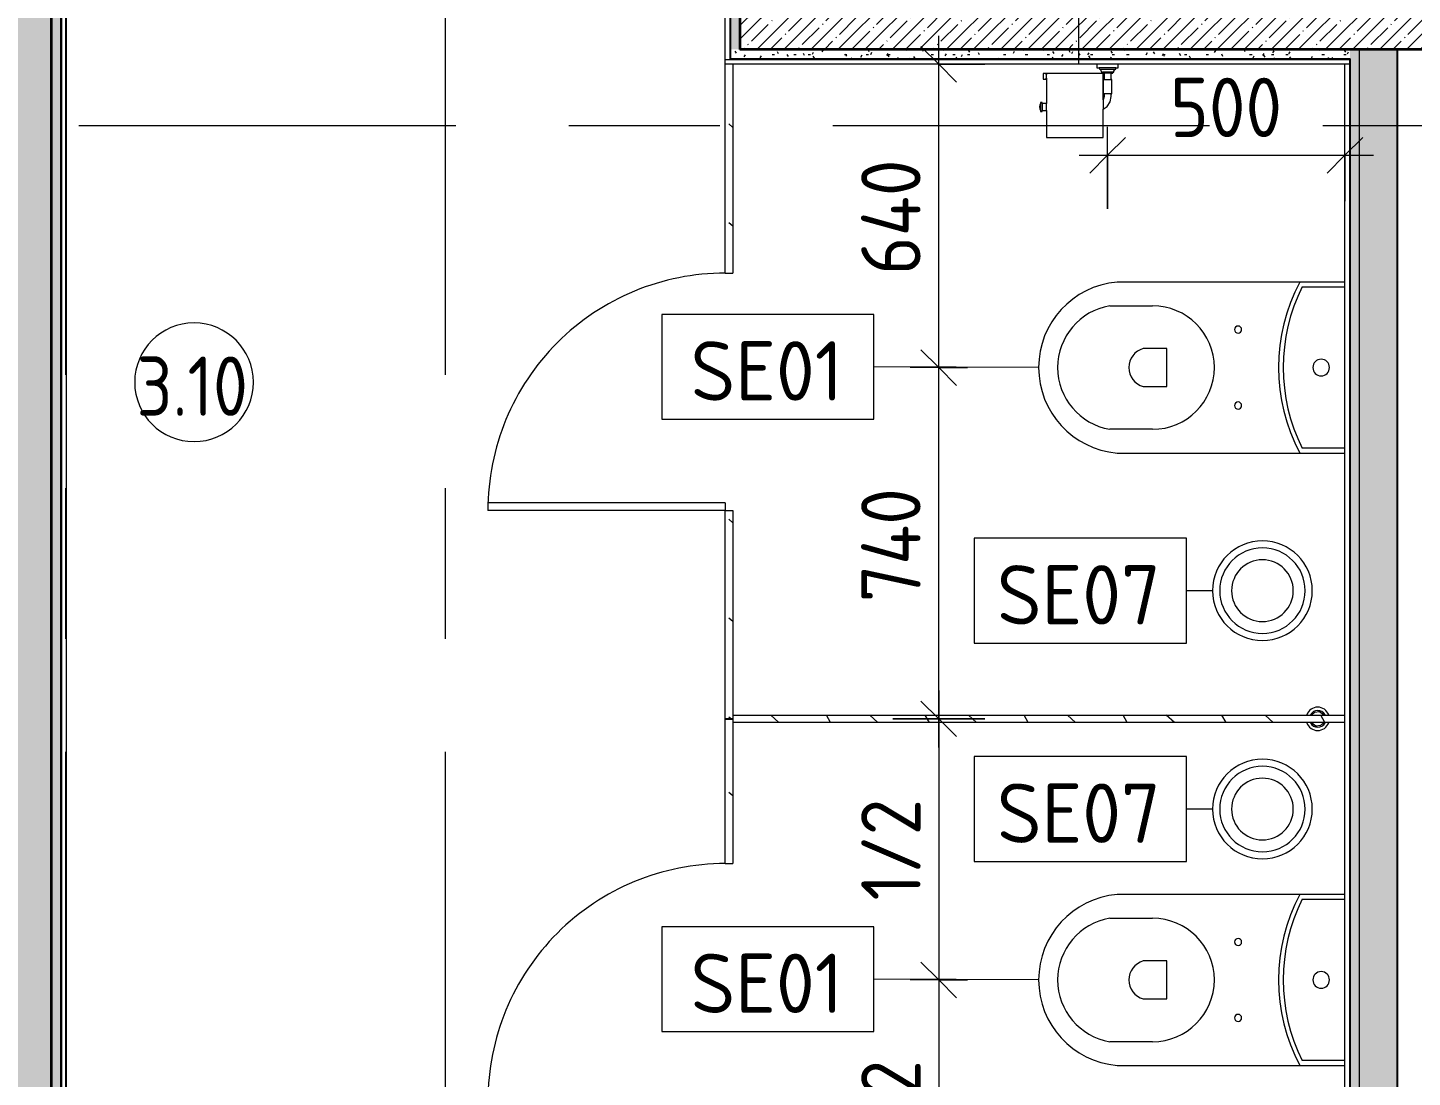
# Model space of a CAD drawing. Header units: millimetres. Extents: x 63482 to 319368, y -8553 to 29000.
# Drawn here: x 65580 to 68496, y 1595 to 3806 of the extents above; entities that cross this region are included whole.
import ezdxf

# ---------------------------------------------------------------- set-up
doc = ezdxf.new("R2010")
doc.units = ezdxf.units.MM
doc.linetypes.add('Осевая', pattern=[1587.5, 317.5, -238.125, 793.75, -238.125])
for name, color, linetype, lineweight in [('A-ANNO-DIMS', 7, 'Continuous', 9), ('A-ANNO-DIMS-50', 7, 'Continuous', 9), ('A-AREA-IDEN', 7, 'Continuous', 9), ('A-DOOR', 7, 'Continuous', 9), ('A-GENM', 7, 'Continuous', 9), ('A-WALL', 7, 'Continuous', 9), ('I-WALL', 7, 'Continuous', 9), ('P-SANR-FIXT-IDEN', 7, 'Continuous', 9), ('Оси-2', 7, 'Осевая', 9)]:
    doc.layers.add(name, color=color, linetype=linetype, lineweight=lineweight)
for name, color, linetype, lineweight, true_color in [('A-DETL-GENF-1', 7, 'Continuous', 9, 0x4994b4), ('A-WALL-1', 7, 'Continuous', 25, 0x3c3c3c), ('A-WALL-3', 7, 'Continuous', 35, 0x3c3c3c), ('A-WALL-FNSH-1', 7, 'Continuous', 15, 0x3c3c3c), ('P-SANR-FIXT-1', 7, 'Continuous', 15, 0x4994b4)]:
    doc.layers.add(name, color=color, linetype=linetype, lineweight=lineweight, true_color=true_color)
doc.styles.add('GOST Common', font='GOST_Common.ttf', dxfattribs={"height": 125})
doc.styles.add('GOST Common_2', font='GOST_Common.ttf', dxfattribs={"width": 0.9, "height": 125})
doc.styles.add('ISOCPEUR', font='isocpeur.ttf', dxfattribs={"width": 0.9, "height": 125})
doc.dimstyles.new('ISO-2_5_0_9К_БОЛЬШОЙ', dxfattribs={"dimscale": 304.8, "dimtxt": 124.497647, "dimasz": 0.246063, "dimexe": 0.19685, "dimexo": 0.492126, "dimgap": 0, "dimtad": 1, "dimdec": 0, "dimrnd": 10, "dimzin": 0, "dimdsep": 46, "dimtxsty": 'ISOCPEUR', "dimblk1": 'OBLIQUE', "dimblk2": 'OBLIQUE', "dimsah": 1, "dimcen": 0.09, "dimdle": 0.19685, "dimazin": 0, "dimtfac": 1, "dimtdec": 4, "dimtix": 1, "dimtmove": 0, "dimatfit": 3, "dimfxl": 1, "dimtvp": 1, "dimtolj": 1, "dimtzin": 0, "dimarcsym": 2})
pattern_1 = [(45, (0, 0), (-28.512667, 28.512667), []), (45, (28.51, 0), (-28.512667, 28.512667), [50.403, -10.081, 1.676, -8.404])]
pattern_2 = [(0, (0, 0), (60.96, 15.24), [5.029, -40.691, 5.029, -40.691, -243.84]), (0, (0, 0), (60.96, 15.24), [-91.44, 5.029, -86.411, 5.029, -40.691, -106.68]), (0, (0, 0), (60.96, 15.24), [-228.6, 5.029, -25.451, 5.029, -71.171]), (120, (22.86, 7.62), (-43.678227, 45.1729086), [5.029, -40.691, 5.029, -40.691, -243.84]), (120, (22.86, 7.62), (-43.678227, 45.1729086), [-91.44, 5.029, -86.411, 5.029, -40.691, -106.68]), (120, (22.86, 7.62), (-43.678227, 45.1729086), [-228.6, 5.029, -25.451, 5.029, -71.171]), (240, (30.48, 38.1), (-17.281773, -60.4129086), [5.029, -40.691, 5.029, -40.691, -243.84]), (240, (30.48, 38.1), (-17.281773, -60.4129086), [-91.44, 5.029, -86.411, 5.029, -40.691, -106.68]), (240, (30.48, 38.1), (-17.281773, -60.4129086), [-228.6, 5.029, -25.451, 5.029, -71.171])]
pattern_3 = [(18.435, (-2539, 67002.855), (416.49961, 208.2509), [79.025, -579.519]), (49.399, (-2464.03, 67027.845), (1041.243719, 1249.505702), [38.399, -1881.572]), (46.848, (-2439.04, 66848.75), (2915.4788923, 3123.769422), [91.346, -4475.934]), (19.983, (-2376.565, 66915.39), (1666.001328, 624.746965), [48.75, -2388.754]), (0, (-2539, 66932.05), (208.25, 208.25), [41.65, -166.6]), (28.443, (-2497.35, 66932.05), (-2707.2483879, -1457.75313005), [113.682, -5570.435]), (354.289, (-2397.39, 66986.195), (-1874.2483835, 208.263648), [41.858, -2051.029]), (39.806, (-2355.74, 66982.03), (-1041.24396, -833.007541), [32.53, -1593.955])]
pattern_4 = [(18.435, (-1240, 67002.855), (416.49961, 208.2509), [79.025, -579.519]), (49.399, (-1165.03, 67027.845), (1041.243719, 1249.505702), [38.399, -1881.572]), (46.848, (-1140.04, 66848.75), (2915.4788923, 3123.769422), [91.346, -4475.934]), (19.983, (-1077.565, 66915.39), (1666.001328, 624.746965), [48.75, -2388.754]), (0, (-1240, 66932.05), (208.25, 208.25), [41.65, -166.6]), (28.443, (-1198.35, 66932.05), (-2707.2483879, -1457.75313005), [113.682, -5570.435]), (354.289, (-1098.39, 66986.195), (-1874.2483835, 208.263648), [41.858, -2051.029]), (39.806, (-1056.74, 66982.03), (-1041.24396, -833.007541), [32.53, -1593.955])]

# ---------------------------------------------------------------- blocks, each defined once
blk = doc.blocks.new('131_Сантехническая перегородка_Дверь_ поз_4 - СД-1-30830986-Фрагмент 3_1')
at = {"layer": 'A-DOOR'}
h = blk.add_hatch(dxfattribs=at)
h.set_pattern_fill('FP_11', color=256, style=0, pattern_type=2)
h.set_pattern_definition(pattern_3)
h.paths.add_polyline_path([(750, -8), (1190, -8), (1190, 8), (750, 8), (750, -3)])
at = {"layer": 'A-GENM'}
h = blk.add_hatch(dxfattribs=at)
h.set_pattern_fill('FP_11', color=256, style=0, pattern_type=2)
h.set_pattern_definition(pattern_3)
h.paths.add_polyline_path([(-190, -8), (250, -8), (250, 8), (-190, 8)])
at = {"layer": 'A-DOOR'}
for p, q in [((266, 508), (250, 508)), ((250, 8), (250, 508)), ((266, 8), (266, 508)), ((266, 8), (250, 8))]:
    blk.add_line(p, q, dxfattribs=at)
blk.add_arc((250, 8), 500, 360, 90, dxfattribs=at)
at = {"layer": 'A-GENM'}
for p, q in [((-190, 8), (250, 8)), ((-190, 8), (-190, -8)), ((250, 8), (250, -8)), ((750, 8), (1190, 8)), ((750, 8), (750, -8)), ((250, -8), (-190, -8)), ((1190, -8), (750, -8))]:
    blk.add_line(p, q, dxfattribs=at)
blk = doc.blocks.new('131_Сантехническая перегородка_Дверь - СД-1-30819167-Фрагмент 3_1')
at = {"layer": 'A-DOOR'}
h = blk.add_hatch(dxfattribs=at)
h.set_pattern_fill('FP_13', color=256, style=0, pattern_type=2)
h.set_pattern_definition(pattern_4)
h.paths.add_polyline_path([(805.2, -8), (1110.4, -8), (1110.4, 8), (805.2, 8)])
at = {"layer": 'A-GENM'}
h = blk.add_hatch(dxfattribs=at)
h.set_pattern_fill('FP_13', color=256, style=0, pattern_type=2)
h.set_pattern_definition(pattern_4)
h.paths.add_polyline_path([(0, -8), (305.2, -8), (305.2, 8), (0, 8)])
at = {"layer": 'A-DOOR'}
for p, q in [((321.2, 508), (305.2, 508)), ((305.2, 8), (305.2, 508)), ((321.2, 8), (321.2, 508)), ((321.2, 8), (305.2, 8))]:
    blk.add_line(p, q, dxfattribs=at)
blk.add_arc((305.2, 8), 500, 360, 90, dxfattribs=at)
at = {"layer": 'A-GENM'}
for p, q in [((0, 8), (305.2, 8)), ((0, 8), (0, -8)), ((305.2, 8), (305.2, -8)), ((805.2, 8), (1110.4, 8)), ((805.2, 8), (805.2, -8)), ((1110.4, 8), (1110.4, -8)), ((305.2, -8), (0, -8)), ((1110.4, -8), (805.2, -8))]:
    blk.add_line(p, q, dxfattribs=at)
blk = doc.blocks.new('131_Сантехническая перегородка - СП-4-30819166-Фрагмент 3_1')
at = {"layer": 'A-GENM'}
h = blk.add_hatch(dxfattribs=at)
h.set_pattern_fill('FP_18', color=256, style=0, pattern_type=2)
h.set_pattern_definition([(288.435, (68341.18, 2350), (208.2509, -416.49961), [79.025, -579.519]), (319.399, (68366.173, 2275.03), (1249.505702, -1041.243719), [38.399, -1881.572]), (316.848, (68187.078, 2250.04), (3123.7701515, -2915.4795762), [91.346, -4475.934]), (289.983, (68253.718, 2187.565), (624.746965, -1666.001328), [48.75, -2388.754]), (270, (68270.38, 2350), (208.25, -208.25), [41.65, -166.6]), (298.443, (68270.378, 2308.35), (-1457.75313005, 2707.2483879), [113.682, -5570.435]), (264.289, (68324.523, 2208.39), (208.263648, 1874.2483835), [41.858, -2051.029]), (309.806, (68320.358, 2166.74), (-833.006901, 1041.243191), [32.53, -1593.955])])
h.paths.add_polyline_path([(1330, 8), (41.3, 8), (41.3, -8), (1330, -8)])
for p, q in [((41.3, 8), (1330, 8)), ((1330, 8), (1330, -8)), ((1330, -8), (41.3, -8))]:
    blk.add_line(p, q, dxfattribs=at)
at = {"layer": 'A-GENM', "flags": 128}
for points in [[(111.4, 8), (102.6, 14.5), (91.8, 13.4), (85.8, 8)], [(85.8, -8), (94.5, -14.5), (105.4, -13.4), (111.4, -8)]]:
    blk.add_lwpolyline(points, dxfattribs=at)
at = {"layer": 'A-GENM'}
for radius, start, end in [(24.6, 19.9113, 160.0887), (17.6, 28.9731, 151.0269), (15.1, 126.8617, 139.5341), (15.1, 78.8699, 82.6459), (15.1, 40.4659, 53.124), (24.6, 199.9113, 340.0887), (17.6, 208.9731, 331.0269), (15.1, 220.4659, 233.124), (15.1, 258.8699, 262.6459), (15.1, 306.8617, 319.5341)]:
    blk.add_arc((98.6, 0), radius, start, end, dxfattribs=at)
blk = doc.blocks.new('WC Seat_2 with Cistern-Wall Based - 640 x 360mm-30580118-Фрагмент 3_1')
at = {"layer": 'P-SANR-FIXT-1'}
for p, q in [((-5, 410.5), (-5, 500.5)), ((255, 500.5), (255, 410.5)), ((-55, 485.5), (-55, 100.5)), ((305, 100.5), (305, 485.5)), ((85, 430.5), (85, 380.5)), ((165, 380.5), (165, 430.5)), ((85, 380.5), (165, 380.5)), ((-55, 100.5), (-55, 5.5)), ((-45, 5.5), (-45, 95.6)), ((295, 95.6), (295, 5.5)), ((305, 5.5), (305, 100.5))]:
    blk.add_line(p, q, dxfattribs=at)
for centre, radius, start, end in [((125, 469.8), 180.7, 4.9791, 175.0209), ((125, 478.7), 131.8, 9.5273, 170.4727), ((125, 418.8), 41.7, 16.2602, 163.7398), ((125, 410.5), 130, 180, 360), ((45, 230.5), 7.5, 0, 180), ((205, 230.5), 7.5, 0, 180), ((45, 230.5), 7.5, 180, 360), ((205, 230.5), 7.5, 180, 360), ((125, -237), 382.5, 61.9275, 118.0725), ((125, -247), 382.5, 63.6122, 116.3878), ((125, 55.5), 17.5, 0, 180), ((125, 55.5), 17.5, 180, 360)]:
    blk.add_arc(centre, radius, start, end, dxfattribs=at)
blk = doc.blocks.new('мусорная корзина - Round_ Metal-30590745-Фрагмент 3_1')
at = {"layer": 'P-SANR-FIXT-1'}
for radius, start, end in [(105, 0, 180), (90, 360, 180), (65, 0, 180), (105, 180, 360), (90, 180, 360), (65, 180, 360)]:
    blk.add_arc((0, 0), radius, start, end, dxfattribs=at)
blk = doc.blocks.new('Sanitary_Toilet-Accessories_Gessi_Wall-mounted-paper-roll-holder-65449 - Chrome-V16-Фрагмент 3_1')
at = {"layer": 'A-DETL-GENF-1'}
for p, q in [((69687.4, 305.7), (69685.8, 305.6)), ((69685.8, 305.6), (69685.8, 245.4)), ((69803.5, 305.7), (69687.4, 305.7)), ((69804.8, 305.6), (69803.5, 305.7)), ((69804.8, 248.5), (69804.8, 305.6)), ((69677.4, 239.9), (69671, 230.3)), ((69685.8, 245.4), (69677.4, 239.9)), ((69685.8, 225.9), (69685.8, 245.4)), ((69804.8, 248.5), (69804.8, 233.5)), ((69813.8, 248.5), (69804.8, 248.5)), ((69804.8, 233.5), (69813.8, 233.5)), ((69804.8, 180.7), (69804.8, 233.5)), ((69813.8, 250.5), (69813.8, 248.5)), ((69817.3, 250.5), (69813.8, 250.5)), ((69813.8, 233.5), (69813.8, 248.5)), ((69813.8, 233.5), (69813.8, 231.5)), ((69817.3, 248.5), (69817.3, 250.5)), ((69817.3, 233.5), (69817.3, 248.5)), ((69819.1, 245), (69817.3, 248.5)), ((69817.3, 233.5), (69819.1, 237)), ((69817.3, 231.5), (69817.3, 233.5)), ((69819.8, 241), (69819.1, 245)), ((69819.1, 237), (69819.8, 241)), ((69667.3, 213.5), (69667.3, 183.5)), ((69668.8, 213.5), (69667.3, 213.5)), ((69671, 230.3), (69668.8, 219)), ((69668.8, 219), (69668.8, 213.5)), ((69668.8, 213.5), (69683.8, 213.5)), ((69683.8, 219), (69684.9, 224.5)), ((69683.8, 213.5), (69683.8, 219)), ((69685.3, 213.5), (69683.8, 213.5)), ((69684.9, 224.5), (69685.8, 225.9)), ((69685.3, 183.5), (69685.3, 213.5)), ((69685.8, 225.9), (69685.8, 180.7)), ((69813.8, 231.5), (69817.3, 231.5)), ((69667.3, 183.5), (69668.8, 183.5)), ((69683.8, 183.5), (69668.8, 183.5)), ((69668.8, 183.5), (69668.8, 170)), ((69683.8, 183.5), (69685.3, 183.5)), ((69683.8, 180.7), (69683.8, 183.5)), ((69683.8, 172.7), (69683.8, 180.7)), ((69685.8, 180.7), (69683.8, 180.7)), ((69685.8, 180.7), (69685.8, 172.7)), ((69804.8, 180.7), (69804.8, 172.7)), ((69805.8, 180.7), (69804.8, 180.7)), ((69805.8, 182.7), (69805.8, 180.7)), ((69812.3, 182.7), (69805.8, 182.7)), ((69805.8, 172.7), (69805.8, 180.7)), ((69812.3, 170.7), (69812.3, 182.7)), ((69653.8, 159), (69653.8, 151)), ((69658.8, 159), (69653.8, 159)), ((69660.5, 162.2), (69658.8, 161.5)), ((69693.7, 161.5), (69658.8, 161.5)), ((69658.8, 161.5), (69658.8, 159)), ((69658.8, 159), (69693.8, 159)), ((69662, 163.6), (69660.5, 162.2)), ((69663, 165.5), (69662, 163.6)), ((69663.3, 167.5), (69663, 165.5)), ((69665.3, 167.5), (69663.3, 167.5)), ((69665.3, 170), (69665.3, 167.5)), ((69668.8, 170), (69665.3, 170)), ((69665.3, 167.5), (69687.3, 167.5)), ((69667.3, 170), (69685.8, 170)), ((69683.8, 172.7), (69685.8, 172.7)), ((69683.8, 170), (69683.8, 172.7)), ((69687.3, 170), (69683.8, 170)), ((69685.8, 172.7), (69685.8, 170.7)), ((69685.8, 170.7), (69804.8, 170.7)), ((69687.3, 167.5), (69687.3, 170)), ((69689.3, 167.5), (69687.3, 167.5)), ((69689.6, 165.5), (69689.3, 167.5)), ((69690.5, 163.6), (69689.6, 165.5)), ((69692, 162.2), (69690.5, 163.6)), ((69693.7, 161.5), (69692, 162.2)), ((69693.8, 159), (69693.7, 161.5)), ((69698.8, 159), (69693.8, 159)), ((69698.8, 151), (69698.8, 159)), ((69804.8, 172.7), (69805.8, 172.7)), ((69804.8, 170.7), (69804.8, 172.7)), ((69805.8, 172.7), (69805.8, 170.7)), ((69805.8, 170.7), (69812.3, 170.7))]:
    blk.add_line(p, q, dxfattribs=at)
blk = doc.blocks.new('М_сантехническая_рамка1 - В рамке-30590747-Фрагмент 3_1')
at = {"layer": 'P-SANR-FIXT-IDEN'}
for p, q in [((4.293, 2.24), (-4.639, 2.24)), ((-4.639, 2.24), (-4.639, -2.178)), ((4.293, -2.178), (4.293, 2.24)), ((-4.639, -2.178), (4.293, -2.178))]:
    blk.add_line(p, q, dxfattribs=at)
blk = doc.blocks.new('DIMBLOCK1-Фрагмент 3_1')
at = {"layer": 'A-ANNO-DIMS-50', "lineweight": 20}
for p, q in [((67498.6, 3090), (67461.1, 3127.5)), ((67498.6, 3090), (67536.1, 3052.5)), ((67498.6, 2350), (67461.1, 2387.5)), ((67498.6, 2350), (67536.1, 2312.5))]:
    blk.add_line(p, q, dxfattribs=at)
at = {"layer": 'A-ANNO-DIMS-50'}
for p, q in [((67558.9, 3090), (67438.6, 3090)), ((67498.6, 2290), (67498.6, 3090)), ((67498.6, 3090), (67558.9, 3090)), ((67595.5, 2350), (67438.6, 2350)), ((67498.6, 2350), (67595.5, 2350))]:
    blk.add_line(p, q, dxfattribs=at)
at = {"layer": 'A-ANNO-DIMS-50', "color": 0, "insert": (67335.3, 2595.5), "char_height": 125, "width": 298.794, "attachment_point": 1, "rotation": 90, "line_spacing_factor": 1.149209, "style": 'ISOCPEUR'}
blk.add_mtext('740', dxfattribs=at)
blk = doc.blocks.new('_Oblique')
at = {"color": 0, "linetype": 'ByBlock', "lineweight": -2}
blk.add_line((-0.5, -0.5), (0.5, 0.5), dxfattribs=at)
blk = doc.blocks.new('DIMBLOCK2-Фрагмент 3_1')
at = {"layer": 'A-ANNO-DIMS-50', "lineweight": 20}
for p, q in [((67498.6, 3729), (67461.1, 3766.5)), ((67498.6, 3729), (67536.1, 3691.5)), ((67498.6, 3090), (67461.1, 3127.5)), ((67498.6, 3090), (67536.1, 3052.5))]:
    blk.add_line(p, q, dxfattribs=at)
at = {"layer": 'A-ANNO-DIMS-50'}
for p, q in [((67498.6, 3090), (67498.6, 3789)), ((67595.5, 3729), (67438.6, 3729)), ((67498.6, 3729), (67595.5, 3729)), ((67558.9, 3090), (67438.6, 3090)), ((67498.6, 3090), (67558.9, 3090))]:
    blk.add_line(p, q, dxfattribs=at)
at = {"layer": 'A-ANNO-DIMS-50', "color": 0, "insert": (67335.3, 3285), "char_height": 125, "width": 298.794, "attachment_point": 1, "rotation": 90, "line_spacing_factor": 1.149209, "style": 'ISOCPEUR'}
blk.add_mtext('640', dxfattribs=at)
blk = doc.blocks.new('DIMBLOCK3-Фрагмент 3_1')
at = {"layer": 'A-ANNO-DIMS-50'}
for p, q in [((67498.6, 2410), (67498.6, 1800)), ((67401.6, 2350), (67558.6, 2350)), ((67498.6, 2350), (67401.6, 2350)), ((67558.9, 1800), (67438.6, 1800)), ((67498.6, 1800), (67558.9, 1800))]:
    blk.add_line(p, q, dxfattribs=at)
at = {"layer": 'A-ANNO-DIMS-50', "lineweight": 20}
for p, q in [((67498.6, 2350), (67461.1, 2387.5)), ((67498.6, 2350), (67536.1, 2312.5)), ((67498.6, 1800), (67461.1, 1837.5)), ((67498.6, 1800), (67536.1, 1762.5))]:
    blk.add_line(p, q, dxfattribs=at)
at = {"layer": 'A-ANNO-DIMS-50', "color": 0, "insert": (67335.3, 1967.3), "char_height": 125, "width": 258.572, "attachment_point": 1, "rotation": 90, "line_spacing_factor": 1.149209, "style": 'ISOCPEUR'}
blk.add_mtext('1/2', dxfattribs=at)
blk = doc.blocks.new('DIMBLOCK4-Фрагмент 3_1')
at = {"layer": 'A-ANNO-DIMS-50', "lineweight": 20}
for p, q in [((67498.6, 1800), (67461.1, 1837.5)), ((67498.6, 1800), (67536.1, 1762.5)), ((67498.6, 1250), (67461.1, 1287.5)), ((67498.6, 1250), (67536.1, 1212.5))]:
    blk.add_line(p, q, dxfattribs=at)
at = {"layer": 'A-ANNO-DIMS-50'}
for p, q in [((67558.9, 1800), (67438.6, 1800)), ((67498.6, 1800), (67498.6, 1190)), ((67498.6, 1800), (67558.9, 1800)), ((67401.6, 1250), (67558.6, 1250)), ((67498.6, 1250), (67401.6, 1250))]:
    blk.add_line(p, q, dxfattribs=at)
at = {"layer": 'A-ANNO-DIMS-50', "color": 0, "insert": (67335.3, 1417.3), "char_height": 125, "width": 258.572, "attachment_point": 1, "rotation": 90, "line_spacing_factor": 1.149209, "style": 'ISOCPEUR'}
blk.add_mtext('1/2', dxfattribs=at)
blk = doc.blocks.new('DIMBLOCK14-Фрагмент 3_1')
at = {"layer": 'A-ANNO-DIMS-50'}
for p, q in [((67854.3, 3424.2), (67854.3, 3597.2)), ((68354, 3440.2), (68354, 3597.2)), ((67794.3, 3537.2), (68414, 3537.2)), ((67854.3, 3537.2), (67854.3, 3424.2)), ((68354, 3537.2), (68354, 3440.2))]:
    blk.add_line(p, q, dxfattribs=at)
at = {"layer": 'A-ANNO-DIMS-50', "lineweight": 20}
for p, q in [((67854.3, 3537.2), (67891.8, 3574.7)), ((68354, 3537.2), (68391.5, 3574.7)), ((67854.3, 3537.2), (67816.8, 3499.7)), ((68354, 3537.2), (68316.5, 3499.7))]:
    blk.add_line(p, q, dxfattribs=at)
at = {"layer": 'A-ANNO-DIMS-50', "color": 0, "insert": (67985.6, 3700.5), "char_height": 125, "width": 284.429, "attachment_point": 1, "line_spacing_factor": 1.149209, "style": 'ISOCPEUR'}
blk.add_mtext('500', dxfattribs=at)
blk = doc.blocks.new('Марка_Помещения - Номер-25198446-Фрагмент 3_1')
at = {"layer": 'A-AREA-IDEN'}
for start, end in [(360, 180), (180, 360)]:
    blk.add_arc((0, 0), 2.5, start, end, dxfattribs=at)

msp = doc.modelspace()

# ---------------------------------------------------------------- hatches: boundary and pattern name
at = {"layer": 'I-WALL'}
h = msp.add_hatch(dxfattribs=at)
h.set_pattern_fill('FP_10', color=256, style=0, pattern_type=2)
h.set_pattern_definition(pattern_2)
h.paths.add_polyline_path([(67060, 3760), (67080, 3760), (67080, 7660), (67060, 7660), (67060, 3933.3)])
h = msp.add_hatch(dxfattribs=at)
h.set_pattern_fill('FP_3', color=256, style=0, pattern_type=2)
h.set_pattern_definition(pattern_1)
h.paths.add_polyline_path([(65630, -100), (65630, 7400), (65410, 7400), (65410, -100)])
h = msp.add_hatch(dxfattribs=at)
h.set_pattern_fill('FP_10', color=256, style=0, pattern_type=2)
h.set_pattern_definition(pattern_2)
h.paths.add_polyline_path([(65650, 400), (65650, 7380), (65630, 7380), (65630, 400)])
h = msp.add_hatch(dxfattribs=at)
h.set_pattern_fill('FP_3', color=256, style=0, pattern_type=2)
h.set_pattern_definition(pattern_1)
h.paths.add_polyline_path([(68465, 3760), (70420, 3760), (70420, 3980), (67080, 3980), (67080, 3760), (68385, 3760)])
h = msp.add_hatch(dxfattribs=at)
h.set_pattern_fill('FP_10', color=256, style=0, pattern_type=2)
h.set_pattern_definition(pattern_2)
h.paths.add_polyline_path([(68364, 3740), (68365, 3740), (68365, 3760), (67060, 3760), (67060, 3740), (68137.7, 3740)])
h = msp.add_hatch(dxfattribs=at)
h.set_pattern_fill('FP_10', color=256, style=0, pattern_type=2)
h.set_pattern_definition(pattern_2)
h.paths.add_polyline_path([(68365, 140), (68385, 140), (68385, 3760), (68365, 3760), (68365, 141)])
h = msp.add_hatch(dxfattribs=at)
h.set_pattern_fill('FP_4', color=256, style=0, pattern_type=2)
h.set_pattern_definition([(135, (0, 0), (-37.717076, -37.717076), [53.34, -8.89, 1.778, -8.89]), (135, (0, 37.694), (-37.717076, -37.717076), []), (50, (0, 0), (63.763904, -5.57885), [6.668, -73.343]), (355, (0, 0), (-12.334876, 66.869514), [5.334, -58.674]), (100.451, (5.314, -0.465), (51.43036, 61.29098), [5.667, -62.332]), (46.184, (0, 17.78), (94.87722, -14.71484), [10.001, -110.014]), (96.636, (7.91, 16.55), (83.09115, 86.5993), [8.5, -93.497]), (351.184, (0, 17.78), (83.09204, 86.59928), [8.001, -88.011]), (21, (8.89, 13.335), (53.064487, -35.792726), [6.667, -73.342]), (326, (8.89, 13.335), (21.63066, 64.46546), [5.334, -58.674]), (71.451, (13.31, 10.35), (74.69646, 28.672367), [5.667, -62.332]), (37.5, (0, 0), (1.080413, 29.594271), [1.676, -56.286, 1.676, -57.887, -58.896]), (37.5, (0, 0), (1.080413, 29.594271), [-117.526, 1.676, -57.22]), (7.5, (0, 0), (23.386368, 35.063507), [1.676, -32.283, 1.676, -54.953, -22.447]), (7.5, (0, 0), (23.386368, 35.063507), [-90.589, 1.676, -20.771]), (327.5, (-19.825, 0), (47.456567, -2.005468), [1.676, -20.549, 1.676, -67.666, -92.012]), (327.5, (-19.825, 0), (47.456567, -2.005468), [-91.567, 1.676, -90.335]), (317.5, (-28.715, 0), (51.844948, 8.89904), [1.676, -27.216, 1.676, -44.374, -65.342]), (317.5, (-28.715, 0), (51.844948, 8.89904), [-74.943, 1.676, -63.665])])
h.paths.add_polyline_path([(68385, 120), (68465, 120), (68465, 3760), (68385, 3760), (68385, 140)])

# ---------------------------------------------------------------- linework, layer by layer
at = {"layer": 'A-WALL'}
msp.add_line((68385, 120), (68385, 3760), dxfattribs=at)
at = {"layer": 'A-WALL-1'}
for p, q in [((67060, 3740), (67060, 7660)), ((65650, 7380), (65650, 420)), ((67060, 3740), (68365, 3740)), ((68365, 140), (68365, 3740)), ((68465, 120), (68465, 3760))]:
    msp.add_line(p, q, dxfattribs=at)
at = {"layer": 'A-WALL-3'}
for p, q in [((65630, -100), (65630, 7400)), ((67080, 3980), (67080, 3760)), ((70420, 3760), (67080, 3760))]:
    msp.add_line(p, q, dxfattribs=at)
at = {"layer": 'A-WALL-FNSH-1'}
for p, q in [((67059, 7659), (67059, 3739)), ((65651, 7379), (65651, 420)), ((67059, 3739), (68365, 3739)), ((68364, 3740), (68364, 141))]:
    msp.add_line(p, q, dxfattribs=at)
at = {"layer": 'I-WALL'}
for p, q in [((67049, 3729), (67049, 7660)), ((65661, 7380), (65661, 431)), ((67049, 3739), (67059, 3739)), ((67060, 3740), (67060, 3739)), ((68365, 3729), (67049, 3729)), ((68354, 151), (68354, 3729))]:
    msp.add_line(p, q, dxfattribs=at)
at = {"layer": 'P-SANR-FIXT-IDEN'}
for p, q in [((67793.8, 3729), (67793.8, 4032.7)), ((67708.9, 3090), (67361.7, 3091.5)), ((68075.3, 2620), (68020, 2620)), ((68075.3, 2160), (68020, 2160)), ((67708.9, 1800), (67361.7, 1801.6))]:
    msp.add_line(p, q, dxfattribs=at)
at = {"layer": 'Оси-2'}
for p, q in [((65660, -656.3), (65660, 7892.8)), ((66460, -656.3), (66460, 7892.8)), ((65132.2, 3600), (71311.9, 3600))]:
    msp.add_line(p, q, dxfattribs=at)

# ---------------------------------------------------------------- block references
at = {"layer": 'A-AREA-IDEN', "xscale": 49.99999999999998, "yscale": 49.99999999999998, "zscale": 49.99999999999998}
msp.add_blockref('Марка_Помещения - Номер-25198446-Фрагмент 3_1', (65930.2, 3059), dxfattribs=at)
at = {"layer": 'A-GENM'}
for name, p, rotation in [('131_Сантехническая перегородка_Дверь_ поз_4 - СД-1-30830986-Фрагмент 3_1', (67057, 2539), 89.99999999997657), ('131_Сантехническая перегородка - СП-4-30819166-Фрагмент 3_1', (68395.3, 2350), 180), ('131_Сантехническая перегородка_Дверь - СД-1-30819167-Фрагмент 3_1', (67057, 1240), 89.99999999997657)]:
    msp.add_blockref(name, p, dxfattribs=dict(at, rotation=rotation))
at = {"layer": 'P-SANR-FIXT-1'}
for name, p, rotation in [('Sanitary_Toilet-Accessories_Gessi_Wall-mounted-paper-roll-holder-65449 - Chrome-V16-Фрагмент 3_1', (137530.5, 3880), 180), ('WC Seat_2 with Cistern-Wall Based - 640 x 360mm-30580118-Фрагмент 3_1', (68359.5, 2965), 89.99999999999986), ('WC Seat_2 with Cistern-Wall Based - 640 x 360mm-30580118-Фрагмент 3_1', (68359.5, 1675), 89.99999999999986)]:
    msp.add_blockref(name, p, dxfattribs=dict(at, rotation=rotation))
for p in [(68180.3, 2620), (68180.3, 2160)]:
    msp.add_blockref('мусорная корзина - Round_ Metal-30590745-Фрагмент 3_1', p, dxfattribs=at)
at = {"layer": 'P-SANR-FIXT-IDEN', "xscale": 49.99999999999998, "yscale": 49.99999999999998, "zscale": 49.99999999999998}
for p in [(67147, 3090), (67805.4, 2618.4), (67805.4, 2158.4), (67147, 1800)]:
    msp.add_blockref('М_сантехническая_рамка1 - В рамке-30590747-Фрагмент 3_1', p, dxfattribs=at)

# ---------------------------------------------------------------- texts
at = {"layer": 'A-AREA-IDEN', "insert": (65809.3, 3113.3), "char_height": 125, "width": 303.038, "attachment_point": 1, "style": 'GOST Common_2'}
msp.add_mtext('3.10', dxfattribs=at)
at = {"layer": 'P-SANR-FIXT-IDEN', "char_height": 125, "attachment_point": 1, "style": 'GOST Common'}
for s, insert, width in [('SE01', (66976, 3145.4), 412.869), ('SE07', (67621.1, 2673.8), 444.937), ('SE07', (67621.1, 2213.8), 444.937), ('SE01', (66976, 1855.4), 412.869)]:
    msp.add_mtext(s, dxfattribs=dict(at, insert=insert, width=width))

# ---------------------------------------------------------------- dimensions: what is measured, and where the dimension line sits
at = {"layer": 'A-ANNO-DIMS'}
for base, p1, p2, override, picture, middle in [((67498.6, 3729), (67708.9, 3090), (67445.5, 3729), {"dimpost": '<>', "dimfxl": 691.158218}, 'DIMBLOCK2-Фрагмент 3_1', (67436.1, 3409.5)), ((67498.6, 3090), (67445.5, 2350), (67708.9, 3090), {"dimpost": '<>', "dimfxl": 785.436025}, 'DIMBLOCK1-Фрагмент 3_1', (67436.1, 2720))]:
    dim = msp.add_linear_dim(base=base, p1=p1, p2=p2, angle=90, dimstyle='ISO-2_5_0_9К_БОЛЬШОЙ', override=override, dxfattribs=at)
    dim.commit()
    dim.dimension.update_dxf_attribs({"geometry": picture, "text_midpoint": middle})
dim = msp.add_linear_dim(base=(68354, 3537.2), p1=(67854.3, 3574.2), p2=(68354, 3590.2), dimstyle='ISO-2_5_0_9К_БОЛЬШОЙ', override={"dimpost": '<>', "dimfxl": 499.988708}, dxfattribs=at)
dim.commit()
dim.dimension.update_dxf_attribs({"geometry": 'DIMBLOCK14-Фрагмент 3_1', "text_midpoint": (68104.1, 3599.7)})
for base, p1, p2, picture, middle in [((67498.6, 1800), (67551.6, 2350), (67708.9, 1800), 'DIMBLOCK3-Фрагмент 3_1', (67436.1, 2075)), ((67498.6, 1250), (67708.9, 1800), (67551.6, 1250), 'DIMBLOCK4-Фрагмент 3_1', (67436.1, 1525))]:
    dim = msp.add_linear_dim(base=base, p1=p1, p2=p2, angle=90, text='1/2', dimstyle='ISO-2_5_0_9К_БОЛЬШОЙ', override={"dimpost": '<>', "dimfxl": 572.044036}, dxfattribs=at)
    dim.commit()
    dim.dimension.update_dxf_attribs({"geometry": picture, "text_midpoint": middle})

doc.saveas('drawing.dxf')
